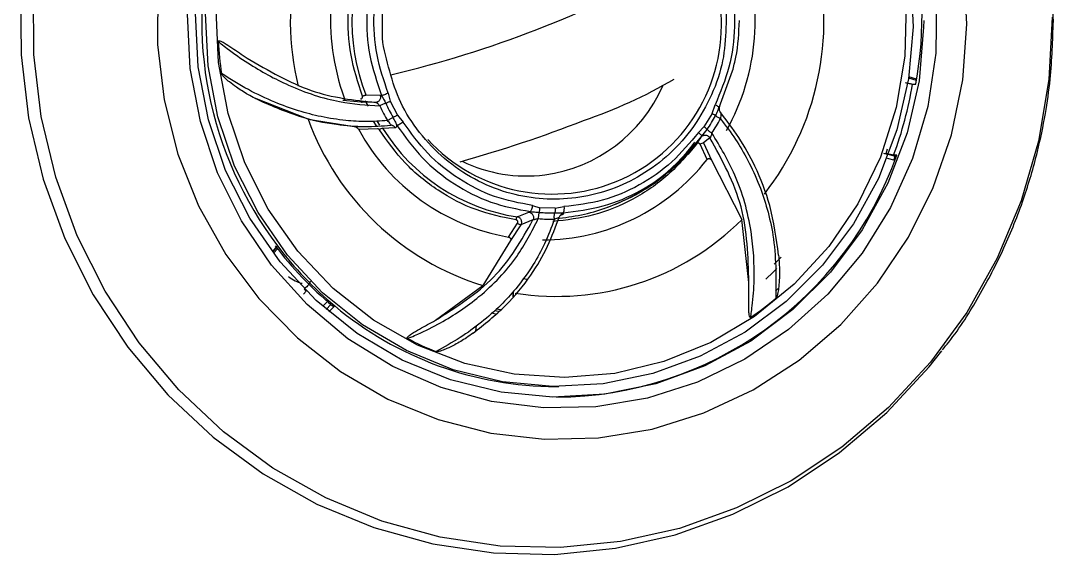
# Model space of a CAD drawing. Header units: inches. Extents: x 2 to 87, y 6 to 129.
# Drawn here: x 53.259 to 55.19, y 42.742 to 43.74 of the extents above; entities that cross this region are included whole.
import ezdxf

# ---------------------------------------------------------------- set-up
doc = ezdxf.new("R2010")
doc.units = ezdxf.units.IN
doc.header["$MEASUREMENT"] = 0
doc.layers.add('1', color=4, linetype='Continuous')

# ---------------------------------------------------------------- blocks, each defined once
blk = doc.blocks.new('2026 STRIDE')
at = {"layer": '1', "color": 3}
for p, q in [((52.2325, 22.4682), (52.2576, 22.5368)), ((52.6014, 22.5188), (52.5871, 22.5229)), ((52.6018, 22.5214), (52.5875, 22.5255)), ((52.5943, 22.5119), (52.6003, 22.5119)), ((51.4636, 22.4465), (51.3642, 22.4853)), ((51.5719, 22.4916), (51.5984, 22.4912)), ((51.5984, 22.4912), (51.6011, 22.4904)), ((51.6136, 22.4949), (51.6174, 22.48)), ((51.5627, 22.4781), (51.5285, 22.481)), ((51.5901, 22.4777), (51.5627, 22.4781)), ((51.5941, 22.4787), (51.5913, 22.4771)), ((51.6174, 22.48), (51.6308, 22.4539)), ((52.2193, 22.4572), (52.225, 22.4734)), ((52.2313, 22.4653), (52.2322, 22.4689)), ((52.2324, 22.4684), (52.2336, 22.4709)), ((52.2336, 22.4709), (52.234, 22.4717)), ((51.4636, 22.4465), (51.55, 22.4327)), ((51.6308, 22.4539), (51.6415, 22.4408)), ((52.2193, 22.4572), (52.2041, 22.4322)), ((51.5539, 22.4327), (51.5742, 22.4326)), ((51.5934, 22.4283), (51.5583, 22.4268)), ((51.5917, 22.4341), (51.5861, 22.4425)), ((51.5927, 22.4421), (51.5972, 22.4353)), ((51.603, 22.4297), (51.6264, 22.4305)), ((51.6185, 22.4357), (51.6213, 22.4346)), ((52.1936, 22.4213), (52.2041, 22.4322)), ((52.2001, 22.4144), (52.2101, 22.4272)), ((52.1975, 22.4116), (52.199, 22.4127)), ((52.199, 22.4127), (52.2001, 22.4144)), ((52.2153, 22.4116), (52.2034, 22.402)), ((52.2099, 22.3708), (52.1968, 22.3993)), ((52.2034, 22.402), (52.2181, 22.3698)), ((52.5449, 22.3822), (52.5471, 22.3906)), ((52.2181, 22.3698), (52.2752, 22.259)), ((52.5469, 22.3737), (52.5614, 22.3696)), ((52.565, 22.3791), (52.5589, 22.3791)), ((52.5614, 22.3773), (52.5593, 22.3702)), ((51.855, 22.2638), (51.8768, 22.2726)), ((51.8768, 22.2726), (51.8794, 22.2735)), ((51.8831, 22.2849), (51.8974, 22.2809)), ((51.9259, 22.2798), (51.8974, 22.2809)), ((51.9259, 22.2798), (51.9423, 22.2828)), ((51.8382, 22.2259), (51.8555, 22.2519)), ((51.8843, 22.2579), (51.8618, 22.2487)), ((51.9353, 22.2665), (51.9407, 22.2689)), ((52.2882, 22.1413), (52.2752, 22.259)), ((51.8618, 22.2487), (51.8422, 22.2194)), ((51.8422, 22.2194), (51.7907, 22.1354)), ((51.4066, 22.2093), (51.3963, 22.1988)), ((51.4049, 22.2062), (51.3969, 22.198)), ((51.399, 22.196), (51.4067, 22.2039)), ((52.3487, 22.1885), (52.3356, 22.1754)), ((51.8656, 22.1482), (51.8738, 22.1472)), ((51.4602, 22.1248), (51.4548, 22.1195)), ((51.7018, 22.0704), (51.7907, 22.1354)), ((51.8467, 22.1236), (51.8467, 22.1145)), ((51.8471, 22.124), (51.847, 22.1149)), ((52.3381, 22.1251), (52.3436, 22.1305)), ((51.4925, 22.098), (51.4999, 22.1055)), ((51.4973, 22.0906), (51.5064, 22.0999)), ((51.5025, 22.0861), (51.5135, 22.0973)), ((51.5092, 22.0976), (51.5135, 22.0973)), ((51.8142, 22.0821), (51.8066, 22.0834)), ((51.8198, 22.0868), (51.812, 22.0882)), ((51.8236, 22.0901), (51.8157, 22.0914)), ((51.7774, 22.0508), (51.7789, 22.0603)), ((51.9273, 21.9463), (51.9326, 21.9463))]:
    blk.add_line(p, q, dxfattribs=at)
at = {"layer": '1', "color": 3, "flags": 128}
for points in [[(50.926, 22.6847), (50.9267, 22.5663), (50.9409, 22.4488), (50.9684, 22.3339), (51.0088, 22.2232), (51.0617, 22.1182), (51.1262, 22.0204), (51.2013, 21.9312), (51.2862, 21.8518), (51.3796, 21.7834), (51.4801, 21.7268), (51.5864, 21.683), (51.6969, 21.6524), (51.8102, 21.6357), (51.9245, 21.6328), (52.0384, 21.6441), (52.1503, 21.6691), (52.2584, 21.7077), (52.3614, 21.7592), (52.4578, 21.823), (52.5463, 21.8982), (52.6255, 21.9836), (52.6489, 22.0132)], [(52.8551, 22.6372), (52.8491, 22.5205), (52.8297, 22.4054), (52.7974, 22.2934), (52.7525, 22.1862), (52.6956, 22.0852), (52.6276, 21.9919), (52.5494, 21.9075), (52.4621, 21.8334), (52.3669, 21.7704), (52.2652, 21.7195), (52.1585, 21.6814), (52.0481, 21.6567), (51.9356, 21.6456), (51.8227, 21.6484), (51.7109, 21.665), (51.6018, 21.6951), (51.4969, 21.7384), (51.3976, 21.7942), (51.3055, 21.8618), (51.2217, 21.9401), (51.1474, 22.0282), (51.0838, 22.1248), (51.0316, 22.2284), (50.9917, 22.3377), (50.9645, 22.4512), (50.9505, 22.5671), (50.9499, 22.684)], [(51.1826, 22.6909), (51.1817, 22.5862), (51.1943, 22.4823), (51.2201, 22.381), (51.2587, 22.2842), (51.3095, 22.1936), (51.3715, 22.1108), (51.4436, 22.0373), (51.5245, 21.9744), (51.6129, 21.9232), (51.707, 21.8847), (51.8052, 21.8595), (51.9058, 21.848), (52.007, 21.8505), (52.107, 21.867), (52.204, 21.8971), (52.2962, 21.9403), (52.382, 21.9959), (52.4599, 22.0628), (52.5285, 22.1398), (52.5866, 22.2256), (52.633, 22.3186), (52.6671, 22.4173), (52.6882, 22.5197), (52.6959, 22.6241), (52.6901, 22.7287)], [(51.2433, 22.5413), (51.2379, 22.6424)], [(52.6393, 22.671), (52.6378, 22.5698), (52.6227, 22.4698), (52.5943, 22.3729), (52.5532, 22.281), (52.5001, 22.196), (52.436, 22.1195), (52.3624, 22.0529), (52.2804, 21.9976), (52.1919, 21.9546), (52.0984, 21.9247), (52.0018, 21.9087), (51.904, 21.9067), (51.8068, 21.9188), (51.7123, 21.9448), (51.6221, 21.9841), (51.5382, 22.036), (51.462, 22.0996), (51.3951, 22.1734), (51.3388, 22.2562), (51.2942, 22.3463), (51.2622, 22.442), (51.2433, 22.5413)], [(52.6151, 22.6306), (52.615, 22.6184), (52.6063, 22.5183), (52.5839, 22.4205), (52.5483, 22.3269), (52.5001, 22.2396), (52.4405, 22.1602), (52.3705, 22.0904), (52.2917, 22.0316), (52.2055, 21.9851), (52.1139, 21.9517), (52.0186, 21.9321), (51.9215, 21.9268), (51.8247, 21.9358), (51.7302, 21.9589), (51.6398, 21.9958), (51.5553, 22.0456), (51.4786, 22.1073), (51.4112, 22.1797), (51.3544, 22.2613), (51.3094, 22.3504), (51.2771, 22.4452), (51.2582, 22.5439), (51.2531, 22.6443)], [(52.0156, 21.9516), (51.9212, 21.9464), (51.8272, 21.9552), (51.7352, 21.9777), (51.6474, 22.0136), (51.5653, 22.062), (51.4907, 22.122), (51.4252, 22.1923), (51.37, 22.2716), (51.3262, 22.3583), (51.2949, 22.4504), (51.2765, 22.5463), (51.2715, 22.6439)], [(52.5904, 22.7164), (52.5954, 22.6188), (52.5869, 22.5215), (52.5651, 22.4263), (52.5305, 22.3354), (52.4837, 22.2505), (52.4257, 22.1733), (52.3577, 22.1055), (52.281, 22.0484), (52.1973, 22.0031), (52.1082, 21.9706), (52.0156, 21.9516)], [(51.2962, 22.5524), (51.2919, 22.6499)], [(52.5826, 22.6617), (52.58, 22.5641), (52.5637, 22.4681), (52.534, 22.3755), (52.4916, 22.2883), (52.4374, 22.2085), (52.3726, 22.1376), (52.2985, 22.0773), (52.2167, 22.0289), (52.1289, 21.9932), (52.0371, 21.9712), (51.9431, 21.9632), (51.849, 21.9694), (51.7568, 21.9898), (51.6685, 22.0239), (51.5858, 22.0708), (51.5107, 22.1298), (51.4447, 22.1994), (51.3892, 22.2782), (51.3453, 22.3646), (51.3141, 22.4567), (51.2962, 22.5524)], [(51.5706, 22.4811), (51.5732, 22.4759), (51.5759, 22.4705)], [(51.6957, 22.3997), (51.6882, 22.4076), (51.6875, 22.4085)], [(52.32, 22.1475), (52.3333, 22.1604), (52.3401, 22.1674)]]:
    blk.add_lwpolyline(points, dxfattribs=at)
at = {"layer": '1', "color": 3}
for centre, radius, start, end in [((51.9145, 22.6388), 0.6975, 349.5218, 88.7299), ((51.9596, 22.6301), 0.6949, 112.9732, 217.2663), ((51.9602, 22.6314), 0.5298, 142.1505, 193.4938), ((51.929, 22.6313), 0.4234, 150.8186, 200.0054), ((51.9281, 22.6313), 0.3826, 153.781, 201.4183), ((51.8766, 22.6315), 0.4234, 330.8186, 20.0054), ((51.8988, 22.6314), 0.5298, 322.1505, 13.4938), ((51.1427, 24.5465), 2.0725, 283.2732, 299.0947), ((51.9202, 22.6229), 0.3166, 224.8392, 8.9145), ((51.982, 22.6313), 0.6876, 183.2972, 188.3313), ((51.8681, 22.6225), 0.2828, 277.8154, 336.2254), ((51.6851, 23.3118), 0.9163, 288.7109, 300.3561), ((51.88, 22.6306), 0.724, 339.6721, 350.5675), ((51.94, 22.6288), 0.3767, 204.7356, 209.4581), ((51.9401, 22.6289), 0.3648, 204.7355, 209.4581), ((51.9392, 22.619), 0.5059, 199.9402, 252.9391), ((51.9081, 22.6278), 0.3626, 326.4003, 331.1424), ((51.9071, 22.6277), 0.3744, 326.4003, 331.1424), ((51.9072, 22.6175), 0.3976, 208.6591, 260.0122), ((51.6103, 22.4082), 0.0227, 108.6288, 126.2164), ((51.9075, 22.6177), 0.3578, 211.6893, 261.566), ((51.1072, 24.6728), 2.3933, 285.5255, 291.3638), ((51.8995, 22.6185), 0.3592, 290.6612, 323.2372), ((52.2093, 22.3782), 0.0245, 103.966, 120.6918), ((51.8716, 22.6135), 0.2734, 243.9589, 277.3344), ((51.9011, 22.6127), 0.3922, 270.1034, 321.9347), ((51.9228, 22.6086), 0.682, 270.457, 340.3323), ((51.9231, 22.6077), 0.3367, 265.3371, 270.3193), ((51.9039, 22.6087), 0.3484, 274.8885, 290.5564), ((51.929, 22.6037), 0.4886, 260.8397, 315.1261), ((51.8678, 22.2683), 0.0205, 233.251, 253.1392), ((51.9225, 22.6069), 0.3477, 265.3376, 270.3191), ((51.9401, 22.6157), 0.6739, 217.0534, 230.2508), ((51.9448, 22.6157), 0.6744, 217.058, 230.2462), ((51.9292, 22.5943), 0.648, 230.0925, 269.8314), ((51.9281, 22.6082), 0.6444, 304.3238, 309.5806), ((51.9404, 22.5978), 0.6323, 242.6221, 247.9459)]:
    blk.add_arc(centre, radius, start, end, dxfattribs=at)
for points, knots in [([(52.8576, 22.6303), (52.8565, 22.6682), (52.8549, 22.7216), (52.8443, 22.8), (52.8314, 22.8667), (52.8098, 22.945), (52.7805, 23.0254), (52.7422, 23.1067), (52.7028, 23.1764), (52.6732, 23.2164), (52.6619, 23.2316)], [0, 0, 0, 0, 0.176167, 0.248197, 0.367773, 0.492299, 0.626218, 0.766386, 0.911553, 1, 1, 1, 1]), ([(51.6032, 22.5898), (51.6025, 22.6322), (51.6013, 22.6973), (51.632, 22.7798), (51.667, 22.8383), (51.7132, 22.888), (51.783, 22.9378), (51.883, 22.9715), (51.988, 22.9644), (52.0675, 22.9339), (52.1242, 22.8974), (52.172, 22.8497), (52.2214, 22.7775), (52.2357, 22.7141), (52.2451, 22.6729)], [0, 0, 0, 0, 0.119728, 0.18418, 0.25, 0.31582, 0.380272, 0.5, 0.619728, 0.68418, 0.75, 0.81582, 0.880272, 1, 1, 1, 1]), ([(51.5652, 22.4894), (51.557, 22.5147), (51.5403, 22.566), (51.5362, 22.6478), (51.5471, 22.729), (51.568, 22.7786), (51.5784, 22.8031)], [0, 0, 0, 0, 0.247096, 0.5, 0.752904, 1, 1, 1, 1]), ([(51.6111, 22.7945), (51.601, 22.7704), (51.581, 22.7223), (51.5711, 22.6437), (51.5758, 22.5647), (51.5926, 22.5152), (51.6011, 22.4904)], [0, 0, 0, 0, 0.25, 0.5, 0.75, 1, 1, 1, 1]), ([(51.6136, 22.4949), (51.6055, 22.5186), (51.5892, 22.5665), (51.5846, 22.6433), (51.5942, 22.7197), (51.6137, 22.7663), (51.6233, 22.7893)], [0, 0, 0, 0, 0.247011, 0.5, 0.752989, 1, 1, 1, 1]), ([(52.2347, 22.7678), (52.2428, 22.7442), (52.2591, 22.6963), (52.2637, 22.6194), (52.2541, 22.5431), (52.2346, 22.4964), (52.225, 22.4734)], [0, 0, 0, 0, 0.2470115, 0.5, 0.7529885, 1, 1, 1, 1]), ([(52.2451, 22.6729), (52.2458, 22.6306), (52.247, 22.5655), (52.2163, 22.483), (52.1813, 22.4245), (52.1351, 22.3747), (52.0653, 22.3249), (51.9652, 22.2913), (51.8603, 22.2984), (51.7807, 22.3288), (51.7241, 22.3653), (51.6763, 22.4131), (51.6269, 22.4852), (51.6126, 22.5486), (51.6032, 22.5898)], [0, 0, 0, 0, 0.119728, 0.18418, 0.25, 0.31582, 0.380272, 0.5, 0.619728, 0.68418, 0.75, 0.81582, 0.880272, 1, 1, 1, 1]), ([(52.2576, 22.5368), (52.2598, 22.5452), (52.268, 22.5759), (52.2693, 22.6078), (52.2703, 22.631)], [0, 0, 0, 0, 0.274078, 1, 1, 1, 1]), ([(52.6501, 22.015), (52.6541, 22.0199), (52.6799, 22.051), (52.7191, 22.1146), (52.7663, 22.2039), (52.8024, 22.2948), (52.8273, 22.3791), (52.8429, 22.4541), (52.8546, 22.5357), (52.8564, 22.5938), (52.8576, 22.6303)], [0, 0, 0, 0, 0.028938, 0.184804, 0.338721, 0.488564, 0.627611, 0.736914, 0.835211, 1, 1, 1, 1]), ([(51.2955, 22.5917), (51.2955, 22.5918), (51.2955, 22.5921), (51.2957, 22.5924), (51.2959, 22.5927), (51.2963, 22.5929), (51.2972, 22.593), (51.3009, 22.5921), (51.314, 22.5848), (51.3306, 22.5734), (51.3447, 22.5637), (51.3494, 22.5604)], [0, 0, 0, 0, 0.005486, 0.011027, 0.016042, 0.021524, 0.030897, 0.060168, 0.194769, 0.728714, 1, 1, 1, 1]), ([(51.2955, 22.5917), (51.2962, 22.5912), (51.2981, 22.5897), (51.3036, 22.5853), (51.321, 22.5718), (51.3621, 22.5429), (51.4324, 22.5044), (51.5185, 22.4763), (51.5731, 22.4728), (51.5979, 22.4712)], [0, 0, 0, 0, 0.007324, 0.019565, 0.058649, 0.192116, 0.441769, 0.746986, 1, 1, 1, 1]), ([(51.3494, 22.5604), (51.3895, 22.5372), (51.4704, 22.4902), (51.5499, 22.4819), (51.5901, 22.4777)], [0, 0, 0, 0, 0.4948681, 1, 1, 1, 1]), ([(51.3642, 22.4853), (51.3598, 22.4876), (51.3481, 22.4939), (51.332, 22.5042), (51.318, 22.5146), (51.3097, 22.5216), (51.3052, 22.5262), (51.3029, 22.529), (51.3019, 22.5306), (51.3017, 22.5314), (51.3017, 22.5316)], [0, 0, 0, 0, 0.191814, 0.519611, 0.729753, 0.856784, 0.930061, 0.970742, 0.992656, 1, 1, 1, 1]), ([(51.612, 22.4436), (51.599, 22.4427), (51.574, 22.4411), (51.5322, 22.4435), (51.4895, 22.45), (51.4449, 22.4615), (51.3992, 22.4782), (51.3507, 22.501), (51.3183, 22.5213), (51.3017, 22.5316)], [0, 0, 0, 0, 0.136039, 0.261937, 0.40799, 0.540278, 0.678402, 0.83502, 1, 1, 1, 1]), ([(52.5802, 22.5151), (52.5814, 22.5147), (52.584, 22.514), (52.5879, 22.5131), (52.5911, 22.5124), (52.5933, 22.512), (52.594, 22.5119), (52.5943, 22.5119)], [0, 0, 0, 0, 0.216017, 0.432052, 0.647583, 0.862108, 1, 1, 1, 1]), ([(51.3642, 22.4853), (51.3918, 22.473), (51.4424, 22.4505), (51.5123, 22.436), (51.57, 22.4314), (51.6024, 22.4338), (51.6183, 22.4349)], [0, 0, 0, 0, 0.3184526, 0.5840837, 0.7951285, 1, 1, 1, 1]), ([(51.5311, 22.4864), (51.5313, 22.486), (51.5315, 22.4851), (51.5317, 22.4838), (51.5315, 22.4827), (51.531, 22.4817), (51.5301, 22.4809), (51.5291, 22.481), (51.5285, 22.481)], [0, 0, 0, 0, 0.1276155, 0.255978, 0.3742913, 0.4942361, 0.6893666, 1, 1, 1, 1]), ([(51.5615, 22.484), (51.5618, 22.484), (51.5624, 22.484), (51.5633, 22.4843), (51.5642, 22.4849), (51.5649, 22.4857), (51.5653, 22.4866), (51.5655, 22.4876), (51.5655, 22.4885), (51.5653, 22.4891), (51.5652, 22.4894)], [0, 0, 0, 0, 0.121775, 0.245594, 0.376257, 0.509474, 0.637578, 0.768746, 0.883915, 1, 1, 1, 1]), ([(51.5984, 22.4912), (51.5986, 22.4905), (51.599, 22.4891), (51.599, 22.4867), (51.5986, 22.4842), (51.5975, 22.4818), (51.5959, 22.4799), (51.594, 22.4785), (51.5921, 22.4777), (51.5907, 22.4777), (51.5901, 22.4777)], [0, 0, 0, 0, 0.112211, 0.235183, 0.366441, 0.502102, 0.637431, 0.767757, 0.889371, 1, 1, 1, 1]), ([(51.6011, 22.4904), (51.6017, 22.4894), (51.6025, 22.488), (51.6037, 22.4859), (51.605, 22.4835), (51.6069, 22.4802), (51.6081, 22.4775), (51.6087, 22.4763)], [0, 0, 0, 0, 0.223737, 0.303286, 0.472303, 0.744397, 1, 1, 1, 1]), ([(51.5621, 22.4786), (51.563, 22.4784), (51.5649, 22.4782), (51.5667, 22.4788), (51.5676, 22.4792)], [0, 0, 0, 0, 0.496811, 1, 1, 1, 1]), ([(51.5979, 22.4712), (51.5972, 22.472), (51.5957, 22.4736), (51.5937, 22.4754), (51.5923, 22.4766), (51.5914, 22.4772), (51.5906, 22.4776), (51.5903, 22.4776), (51.5901, 22.4777)], [0, 0, 0, 0, 0.277559, 0.532523, 0.651824, 0.76723, 0.88213, 1, 1, 1, 1]), ([(51.6087, 22.4763), (51.6078, 22.4759), (51.6059, 22.4752), (51.6028, 22.4738), (51.6, 22.4724), (51.5986, 22.4716), (51.5979, 22.4712)], [0, 0, 0, 0, 0.266689, 0.531115, 0.778754, 1, 1, 1, 1]), ([(51.6087, 22.4763), (51.6094, 22.4765), (51.6108, 22.477), (51.613, 22.478), (51.6153, 22.479), (51.6167, 22.4797), (51.6174, 22.48)], [0, 0, 0, 0, 0.257259, 0.51339, 0.762603, 1, 1, 1, 1]), ([(52.2257, 22.4529), (52.2272, 22.4559), (52.2298, 22.4613), (52.2317, 22.4661), (52.2325, 22.4682)], [0, 0, 0, 0, 0.571403, 1, 1, 1, 1]), ([(52.2331, 22.4698), (52.2328, 22.469), (52.2322, 22.4674), (52.2322, 22.4647), (52.2328, 22.4621), (52.2337, 22.4606), (52.2342, 22.4599)], [0, 0, 0, 0, 0.245337, 0.5, 0.754663, 1, 1, 1, 1]), ([(52.2331, 22.4698), (52.2333, 22.47), (52.2336, 22.4705), (52.2329, 22.469), (52.2325, 22.4682)], [0, 0, 0, 0, 0.459354, 1, 1, 1, 1]), ([(51.6224, 22.4495), (51.624, 22.4465), (51.6269, 22.4413), (51.629, 22.4366), (51.6299, 22.4345)], [0, 0, 0, 0, 0.571403, 1, 1, 1, 1]), ([(52.2342, 22.4599), (52.2344, 22.4598), (52.2347, 22.4597), (52.2353, 22.4584), (52.2356, 22.4559), (52.2355, 22.4518), (52.2351, 22.4486), (52.235, 22.447)], [0, 0, 0, 0, 0.111469, 0.230184, 0.482261, 0.743373, 1, 1, 1, 1]), ([(52.3436, 22.1923), (52.3394, 22.2235), (52.3316, 22.2809), (52.303, 22.3543), (52.2707, 22.4128), (52.2462, 22.4443), (52.2342, 22.4599)], [0, 0, 0, 0, 0.317509, 0.583481, 0.794833, 1, 1, 1, 1]), ([(52.235, 22.447), (52.2446, 22.4344), (52.2631, 22.4101), (52.2875, 22.3684), (52.3076, 22.3248), (52.3233, 22.2776), (52.3392, 22.2075), (52.3389, 22.1511), (52.3387, 22.1116)], [0, 0, 0, 0, 0.135552, 0.260798, 0.405842, 0.535564, 0.673856, 1, 1, 1, 1]), ([(51.55, 22.4327), (51.551, 22.4325), (51.553, 22.4322), (51.5557, 22.4302), (51.5575, 22.4282), (51.5581, 22.4271), (51.5583, 22.4268)], [0, 0, 0, 0, 0.355625, 0.722653, 0.915819, 1, 1, 1, 1]), ([(51.5969, 22.4265), (51.5967, 22.4268), (51.5963, 22.4274), (51.5954, 22.4279), (51.5944, 22.4283), (51.5937, 22.4283), (51.5934, 22.4283)], [0, 0, 0, 0, 0.244752, 0.492429, 0.744713, 1, 1, 1, 1]), ([(51.8528, 22.2579), (51.8275, 22.2632), (51.7762, 22.2739), (51.7057, 22.3112), (51.6432, 22.3615), (51.6122, 22.405), (51.5969, 22.4265)], [0, 0, 0, 0, 0.247096, 0.5, 0.752904, 1, 1, 1, 1]), ([(51.6183, 22.4349), (51.6184, 22.435), (51.6187, 22.4351), (51.6185, 22.4359), (51.6175, 22.4376), (51.6152, 22.4404), (51.6131, 22.4425), (51.612, 22.4436)], [0, 0, 0, 0, 0.111469, 0.230184, 0.482261, 0.743373, 1, 1, 1, 1]), ([(51.6264, 22.4305), (51.6259, 22.4312), (51.625, 22.4326), (51.6229, 22.4341), (51.6206, 22.435), (51.6191, 22.4349), (51.6183, 22.4349)], [0, 0, 0, 0, 0.245337, 0.5, 0.754663, 1, 1, 1, 1]), ([(51.6264, 22.4305), (51.6272, 22.4307), (51.629, 22.4311), (51.6296, 22.4333), (51.6299, 22.4345)], [0, 0, 0, 0, 0.459354, 1, 1, 1, 1]), ([(51.6299, 22.4345), (51.645, 22.4135), (51.6753, 22.3714), (51.7361, 22.3233), (51.8046, 22.2879), (51.8544, 22.2783), (51.8794, 22.2735)], [0, 0, 0, 0, 0.25, 0.5, 0.75, 1, 1, 1, 1]), ([(51.8831, 22.2849), (51.8592, 22.2895), (51.8109, 22.2988), (51.7443, 22.3331), (51.6853, 22.3799), (51.656, 22.4206), (51.6415, 22.4408)], [0, 0, 0, 0, 0.2470114, 0.5, 0.7529886, 1, 1, 1, 1]), ([(52.2101, 22.4272), (52.2106, 22.4267), (52.2116, 22.4258), (52.2139, 22.4239), (52.2164, 22.4221), (52.2181, 22.4211), (52.2189, 22.4206)], [0, 0, 0, 0, 0.266689, 0.531115, 0.778754, 1, 1, 1, 1]), ([(51.9406, 22.2713), (51.9658, 22.2744), (52.0162, 22.2805), (52.0868, 22.311), (52.1506, 22.3546), (52.1836, 22.3945), (52.2001, 22.4144)], [0, 0, 0, 0, 0.25, 0.5, 0.75, 1, 1, 1, 1]), ([(52.1936, 22.4213), (52.1778, 22.4023), (52.1459, 22.3637), (52.0839, 22.3211), (52.0152, 22.2916), (51.9664, 22.2857), (51.9423, 22.2828)], [0, 0, 0, 0, 0.247011, 0.5, 0.752989, 1, 1, 1, 1]), ([(52.0177, 22.2794), (52.0328, 22.2852), (52.0663, 22.2983), (52.1147, 22.3273), (52.1598, 22.366), (52.1878, 22.3948), (52.1983, 22.4118), (52.1984, 22.412)], [0, 0, 0, 0, 0.2143093, 0.4784316, 0.7378434, 0.9968814, 1, 1, 1, 1]), ([(52.199, 22.4127), (52.1994, 22.4133), (52.2004, 22.4144), (52.2024, 22.4157), (52.2047, 22.4165), (52.2074, 22.4166), (52.2099, 22.4161), (52.2122, 22.415), (52.214, 22.4134), (52.2149, 22.4122), (52.2153, 22.4116)], [0, 0, 0, 0, 0.11221, 0.235183, 0.36644, 0.502102, 0.63743, 0.767756, 0.889371, 1, 1, 1, 1]), ([(52.2189, 22.4206), (52.2186, 22.4195), (52.2181, 22.4174), (52.2173, 22.4148), (52.2166, 22.4132), (52.2161, 22.4123), (52.2157, 22.4117), (52.2154, 22.4117), (52.2153, 22.4116)], [0, 0, 0, 0, 0.277554, 0.532524, 0.651828, 0.767234, 0.882133, 1, 1, 1, 1]), ([(52.2882, 22.1413), (52.2868, 22.1894), (52.2838, 22.2866), (52.2383, 22.3697), (52.2153, 22.4116)], [0, 0, 0, 0, 0.495173, 1, 1, 1, 1]), ([(52.2915, 22.076), (52.2916, 22.0769), (52.292, 22.0792), (52.293, 22.0863), (52.2959, 22.1085), (52.2997, 22.1596), (52.2946, 22.2432), (52.2682, 22.3385), (52.2343, 22.395), (52.2189, 22.4206)], [0, 0, 0, 0, 0.007325, 0.019566, 0.058651, 0.192116, 0.441769, 0.746986, 1, 1, 1, 1]), ([(52.1904, 22.3999), (52.1733, 22.3799), (52.1387, 22.3393), (52.0723, 22.2947), (51.9989, 22.2639), (51.9469, 22.2578), (51.9213, 22.2549)], [0, 0, 0, 0, 0.247096, 0.5, 0.752904, 1, 1, 1, 1]), ([(52.1968, 22.3993), (52.1966, 22.3996), (52.1963, 22.4001), (52.1955, 22.4008), (52.1947, 22.4013), (52.1937, 22.4015), (52.1927, 22.4014), (52.1918, 22.4011), (52.191, 22.4006), (52.1906, 22.4002), (52.1904, 22.3999)], [0, 0, 0, 0, 0.121775, 0.245594, 0.376257, 0.509474, 0.637578, 0.768745, 0.883898, 1, 1, 1, 1]), ([(52.2099, 22.3708), (52.2102, 22.3712), (52.2108, 22.3719), (52.212, 22.3725), (52.2133, 22.3728), (52.2147, 22.3726), (52.2165, 22.3718), (52.2175, 22.3706), (52.2181, 22.3698)], [0, 0, 0, 0, 0.1276231, 0.2559953, 0.3742851, 0.4941166, 0.6889366, 1, 1, 1, 1]), ([(52.5637, 22.3765), (52.5637, 22.3765), (52.5616, 22.3769), (52.5557, 22.3783), (52.5477, 22.3803), (52.5428, 22.3817), (52.5408, 22.3822)], [0, 0, 0, 0, 0.002755, 0.374846, 0.748569, 1, 1, 1, 1]), ([(52.5589, 22.3791), (52.5585, 22.3791), (52.5576, 22.3792), (52.5548, 22.3797), (52.5513, 22.3805), (52.5478, 22.3814), (52.5457, 22.382), (52.5449, 22.3822)], [0, 0, 0, 0, 0.213397, 0.426778, 0.640614, 0.855428, 1, 1, 1, 1]), ([(51.8768, 22.2726), (51.8774, 22.2724), (51.8788, 22.2721), (51.8809, 22.2709), (51.8828, 22.2692), (51.8842, 22.2671), (51.8851, 22.2646), (51.8854, 22.2621), (51.8851, 22.2598), (51.8845, 22.2585), (51.8843, 22.2579)], [0, 0, 0, 0, 0.112211, 0.235183, 0.366441, 0.502102, 0.637431, 0.767756, 0.88937, 1, 1, 1, 1]), ([(51.8794, 22.2735), (51.8806, 22.2734), (51.8823, 22.2733), (51.8848, 22.273), (51.8876, 22.2728), (51.8915, 22.2724), (51.8943, 22.2722), (51.8957, 22.2721)], [0, 0, 0, 0, 0.224307, 0.303573, 0.473827, 0.745729, 1, 1, 1, 1]), ([(51.8957, 22.2721), (51.8955, 22.2712), (51.8949, 22.2696), (51.8944, 22.2663), (51.8942, 22.2631), (51.8942, 22.2613), (51.8942, 22.2604)], [0, 0, 0, 0, 0.266689, 0.531115, 0.778754, 1, 1, 1, 1]), ([(51.8957, 22.2721), (51.8959, 22.2727), (51.8963, 22.2739), (51.8968, 22.2761), (51.8972, 22.2785), (51.8973, 22.2801), (51.8974, 22.2809)], [0, 0, 0, 0, 0.257259, 0.51339, 0.762603, 1, 1, 1, 1]), ([(51.925, 22.271), (51.9282, 22.2711), (51.9339, 22.2712), (51.9386, 22.2713), (51.9406, 22.2713)], [0, 0, 0, 0, 0.571399, 1, 1, 1, 1]), ([(51.9407, 22.2689), (51.9412, 22.2693), (51.9423, 22.2702), (51.9412, 22.2709), (51.9406, 22.2713)], [0, 0, 0, 0, 0.459375, 1, 1, 1, 1]), ([(51.6496, 22.0364), (51.6504, 22.0367), (51.6526, 22.0376), (51.659, 22.0402), (51.6792, 22.049), (51.7239, 22.0712), (51.7906, 22.1163), (51.8549, 22.1835), (51.882, 22.2364), (51.8942, 22.2604)], [0, 0, 0, 0, 0.007325, 0.019566, 0.05865, 0.192116, 0.441769, 0.746986, 1, 1, 1, 1]), ([(51.7018, 22.0704), (51.741, 22.0953), (51.8203, 22.1454), (51.8628, 22.2201), (51.8843, 22.2579)], [0, 0, 0, 0, 0.495173, 1, 1, 1, 1]), ([(51.9244, 22.2592), (51.9187, 22.2439), (51.908, 22.2151), (51.8837, 22.1712), (51.856, 22.1327), (51.823, 22.0967), (51.7883, 22.0661), (51.7479, 22.0368), (51.7182, 22.0203), (51.703, 22.0118)], [0, 0, 0, 0, 0.154271, 0.288952, 0.454424, 0.575072, 0.714225, 0.852753, 1, 1, 1, 1]), ([(51.7721, 22.0463), (51.7932, 22.0629), (51.8343, 22.0952), (51.88, 22.1517), (51.9133, 22.2082), (51.9266, 22.2452), (51.9332, 22.2634)], [0, 0, 0, 0, 0.2807474, 0.5455521, 0.7768174, 1, 1, 1, 1]), ([(51.8555, 22.2519), (51.8556, 22.2522), (51.8559, 22.2527), (51.8561, 22.2537), (51.8561, 22.2547), (51.8558, 22.2557), (51.8552, 22.2566), (51.8545, 22.2573), (51.8537, 22.2577), (51.8531, 22.2579), (51.8528, 22.2579)], [0, 0, 0, 0, 0.1217747, 0.2455941, 0.376257, 0.5094738, 0.637578, 0.7687454, 0.8839076, 1, 1, 1, 1]), ([(51.8618, 22.2487), (51.8623, 22.2496), (51.8631, 22.2513), (51.8633, 22.254), (51.863, 22.2564), (51.8622, 22.2585), (51.861, 22.2604), (51.8593, 22.262), (51.8573, 22.2633), (51.8557, 22.2636), (51.855, 22.2638)], [0, 0, 0, 0, 0.156145, 0.293104, 0.410773, 0.509038, 0.632739, 0.755831, 0.878263, 1, 1, 1, 1]), ([(51.8942, 22.2604), (51.8932, 22.2601), (51.8912, 22.2596), (51.8886, 22.2589), (51.8868, 22.2584), (51.8856, 22.2582), (51.8847, 22.258), (51.8844, 22.2579), (51.8843, 22.2579)], [0, 0, 0, 0, 0.277558, 0.532524, 0.651825, 0.767232, 0.882131, 1, 1, 1, 1]), ([(51.9332, 22.2634), (51.9333, 22.2634), (51.9336, 22.2634), (51.9332, 22.2629), (51.9316, 22.2621), (51.9286, 22.2608), (51.9258, 22.2598), (51.9244, 22.2592)], [0, 0, 0, 0, 0.111467, 0.230181, 0.482258, 0.743371, 1, 1, 1, 1]), ([(51.9407, 22.2689), (51.9399, 22.2688), (51.9383, 22.2686), (51.9361, 22.2674), (51.9343, 22.2657), (51.9335, 22.2642), (51.9332, 22.2634)], [0, 0, 0, 0, 0.245337, 0.5, 0.754663, 1, 1, 1, 1]), ([(51.8382, 22.2259), (51.8387, 22.2258), (51.8396, 22.2256), (51.8408, 22.2249), (51.8417, 22.2241), (51.8424, 22.223), (51.8428, 22.2213), (51.8425, 22.2201), (51.8422, 22.2194)], [0, 0, 0, 0, 0.127615, 0.255978, 0.37429, 0.494233, 0.689359, 1, 1, 1, 1]), ([(52.3436, 22.1923), (52.344, 22.1871), (52.3453, 22.173), (52.3455, 22.1531), (52.3444, 22.135), (52.3428, 22.1239), (52.3414, 22.1175), (52.3402, 22.114), (52.3394, 22.1123), (52.3388, 22.1117), (52.3387, 22.1116)], [0, 0, 0, 0, 0.191797, 0.519572, 0.729704, 0.856737, 0.930022, 0.970712, 0.992634, 1, 1, 1, 1]), ([(51.4272, 22.152), (51.4312, 22.1491), (51.4384, 22.1439), (51.4475, 22.1404), (51.452, 22.14), (51.4524, 22.14)], [0, 0, 0, 0, 0.532615, 0.961037, 1, 1, 1, 1]), ([(51.4677, 22.1433), (51.4663, 22.1403), (51.4635, 22.1345), (51.4584, 22.1307), (51.456, 22.1288)], [0, 0, 0, 0, 0.5228028, 1, 1, 1, 1]), ([(52.2915, 22.076), (52.2914, 22.076), (52.2912, 22.0758), (52.2908, 22.0758), (52.2905, 22.0759), (52.2901, 22.0761), (52.2895, 22.0769), (52.2884, 22.0807), (52.2874, 22.0964), (52.2879, 22.1174), (52.2881, 22.1353), (52.2882, 22.1413)], [0, 0, 0, 0, 0.005501, 0.011055, 0.016084, 0.02158, 0.030977, 0.060324, 0.195274, 0.730604, 1, 1, 1, 1]), ([(51.6496, 22.0364), (51.6495, 22.0364), (51.6493, 22.0366), (51.6491, 22.0368), (51.649, 22.0372), (51.649, 22.0376), (51.6494, 22.0386), (51.6519, 22.0414), (51.6645, 22.0498), (51.682, 22.0595), (51.6968, 22.0677), (51.7018, 22.0704)], [0, 0, 0, 0, 0.005501, 0.011055, 0.016084, 0.02158, 0.030977, 0.060324, 0.195274, 0.730604, 1, 1, 1, 1]), ([(51.7721, 22.0463), (51.7681, 22.0434), (51.7571, 22.0356), (51.7408, 22.0259), (51.7252, 22.0182), (51.7153, 22.0142), (51.7092, 22.0123), (51.7058, 22.0116), (51.7039, 22.0115), (51.7032, 22.0118), (51.703, 22.0118)], [0, 0, 0, 0, 0.191801, 0.519634, 0.729787, 0.856818, 0.93009, 0.970764, 0.992671, 1, 1, 1, 1])]:
    blk.add_open_spline(points, degree=3, knots=knots, dxfattribs=at)
for points in [[(51.5652, 22.4894), (51.5659, 22.4897), (51.5672, 22.4902), (51.5692, 22.4909), (51.5709, 22.4914), (51.5716, 22.4915), (51.5719, 22.4916)], [(51.6136, 22.4949), (51.6124, 22.4944), (51.61, 22.4934), (51.6064, 22.492), (51.6032, 22.4909), (51.6018, 22.4906), (51.6011, 22.4904)], [(52.225, 22.4734), (52.2261, 22.4728), (52.2283, 22.4716), (52.2308, 22.47), (52.2324, 22.4688), (52.2325, 22.4684), (52.2325, 22.4682)], [(51.612, 22.4436), (51.6128, 22.4441), (51.6142, 22.4451), (51.617, 22.4467), (51.6199, 22.4483), (51.6216, 22.4491), (51.6224, 22.4495)], [(51.6308, 22.4539), (51.6301, 22.4535), (51.6287, 22.4527), (51.6265, 22.4515), (51.6243, 22.4504), (51.623, 22.4498), (51.6224, 22.4495)], [(52.2193, 22.4572), (52.22, 22.4568), (52.2214, 22.456), (52.2231, 22.4548), (52.2247, 22.4537), (52.2254, 22.4531), (52.2257, 22.4529)], [(52.235, 22.447), (52.234, 22.4475), (52.2321, 22.4485), (52.2294, 22.4502), (52.2271, 22.4517), (52.2262, 22.4525), (52.2257, 22.4529)], [(51.6415, 22.4408), (51.6404, 22.4401), (51.6382, 22.4386), (51.6349, 22.4367), (51.6319, 22.4352), (51.6305, 22.4347), (51.6299, 22.4345)], [(52.2101, 22.4272), (52.2098, 22.4275), (52.2092, 22.4282), (52.2078, 22.4294), (52.2061, 22.4308), (52.2048, 22.4317), (52.2041, 22.4322)], [(52.1936, 22.4213), (52.1946, 22.4205), (52.1965, 22.419), (52.1987, 22.4169), (52.2001, 22.4152), (52.2001, 22.4147), (52.2001, 22.4144)], [(51.8831, 22.2849), (51.8829, 22.2836), (51.8825, 22.281), (51.8816, 22.2775), (51.8805, 22.2748), (51.8797, 22.2739), (51.8794, 22.2735)], [(51.9244, 22.2592), (51.9243, 22.2602), (51.9241, 22.2623), (51.9242, 22.2655), (51.9244, 22.2686), (51.9248, 22.2702), (51.925, 22.271)], [(51.9259, 22.2798), (51.9259, 22.279), (51.9259, 22.2773), (51.9257, 22.2749), (51.9254, 22.2727), (51.9251, 22.2716), (51.925, 22.271)], [(51.9423, 22.2828), (51.9424, 22.2815), (51.9424, 22.2789), (51.9421, 22.2754), (51.9415, 22.2726), (51.9409, 22.2718), (51.9406, 22.2713)], [(51.8528, 22.2579), (51.8529, 22.2587), (51.8532, 22.2601), (51.8537, 22.262), (51.8544, 22.2633), (51.8548, 22.2636), (51.855, 22.2638)], [(51.4602, 22.1248), (51.4599, 22.1252), (51.4592, 22.1259), (51.4581, 22.127), (51.457, 22.128), (51.4563, 22.1286), (51.456, 22.1288)]]:
    blk.add_open_spline(points, degree=3, dxfattribs=at)

msp = doc.modelspace()

# ---------------------------------------------------------------- block references
msp.add_blockref('2026 STRIDE', (2.3326, 21.1096))

doc.saveas('drawing.dxf')
